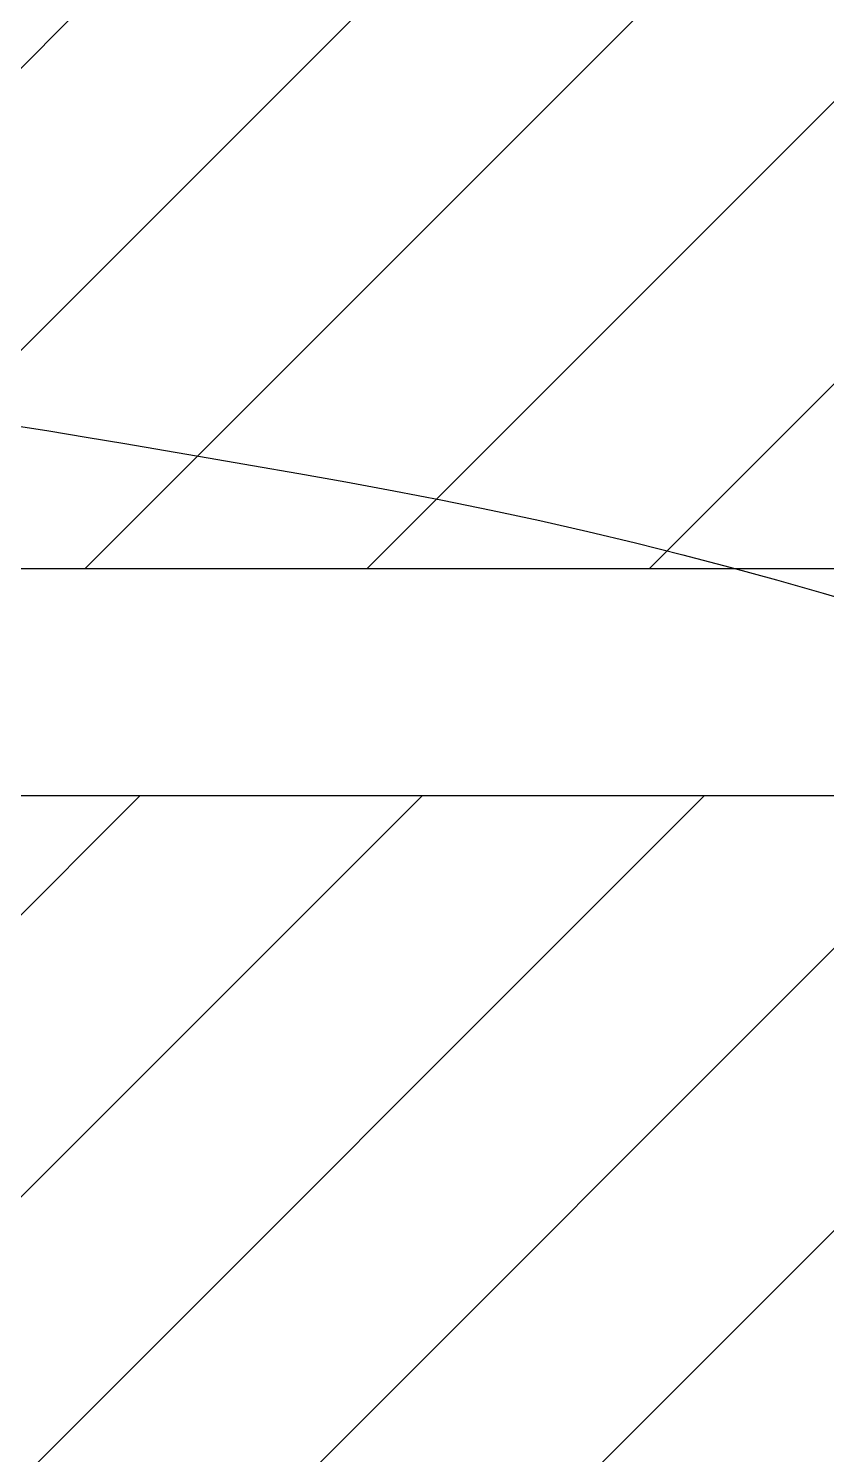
# Model space of a CAD drawing. Header units: metres. Extents: x 511779 to 512620, y 196282 to 196876.
# Drawn here: x 512552.4 to 512557.4, y 196388.38 to 196397.31 of the extents above; entities that cross this region are included whole.
import ezdxf

# ---------------------------------------------------------------- set-up
doc = ezdxf.new("R2010")
doc.units = ezdxf.units.M
doc.header["$MEASUREMENT"] = 0
doc.layers.get('0').update_dxf_attribs({"linetype": 'CONTINUOUS'})
doc.layers.add('GRID', color=7, linetype='CONTINUOUS')
doc.layers.add('KOP', color=7, linetype='CONTINUOUS')

msp = doc.modelspace()

# ---------------------------------------------------------------- hatches: boundary and pattern name
at = {"layer": 'KOP', "ltscale": 0.5}
h = msp.add_hatch(dxfattribs=at)
h.set_pattern_fill('ANSI31', color=1, scale=10, style=0)
h.set_pattern_definition([(45, (71.48764642782044, 0), (-0.8838834764831843, 0.8838834764831844), [])])
edge = h.paths.add_edge_path(flags=16)
edge.add_arc((512532.4233124773, 196433.4780518642), 3.056957776629637, 0, 360)
h.paths.add_polyline_path([(512523.8584816162, 196440.9503800698), (512543.8084816162, 196440.9503800698), (512543.8084816162, 196423.8503800698), (512523.8584816162, 196423.8503800698)])
h.paths.add_polyline_path([(512542.3834816162, 196440.9503800698), (512562.3334816162, 196440.9503800698), (512562.3334816162, 196423.8503800698), (512542.3834816162, 196423.8503800698)])
edge = h.paths.add_edge_path(flags=16)
edge.add_arc((512551.9547556879, 196433.4780518642), 3.056957776629637, 0, 360)
h.paths.add_polyline_path([(512560.9084816162, 196440.9503800698), (512580.8584816162, 196440.9503800698), (512580.8584816162, 196423.8503800698), (512560.9084816162, 196423.8503800698)])
edge = h.paths.add_edge_path(flags=16)
edge.add_arc((512570.1256127321, 196433.4780518642), 3.056957776629637, 0, 360)
h.paths.add_polyline_path([(512579.4334816162, 196425.2753800698), (512599.3834816162, 196425.2753800698), (512599.3834816162, 196408.1753800698), (512579.4334816162, 196408.1753800698)])
edge = h.paths.add_edge_path(flags=16)
edge.add_arc((512589.1438301366, 196417.6648362418), 3.056957776629637, 0, 360)
h.paths.add_polyline_path([(512560.9084816162, 196425.2753800698), (512580.8584816162, 196425.2753800698), (512580.8584816162, 196408.1753800698), (512560.9084816162, 196408.1753800698)])
h.paths.add_polyline_path([(512542.3834816162, 196425.2753800698), (512562.3334816162, 196425.2753800698), (512562.3334816162, 196408.1753800698), (512542.3834816162, 196408.1753800698)])
h.paths.add_polyline_path([(512523.8584816162, 196425.2753800698), (512543.8084816162, 196425.2753800698), (512543.8084816162, 196408.1753800698), (512523.8584816162, 196408.1753800698)])
h.paths.add_polyline_path([(512505.3334816162, 196425.2753800698), (512525.2834816162, 196425.2753800698), (512525.2834816162, 196408.1753800698), (512505.3334816162, 196408.1753800698)])
h.paths.add_polyline_path([(512523.8584816162, 196409.6003800698), (512543.8084816162, 196409.6003800698), (512543.8084816162, 196392.5003800698), (512523.8584816162, 196392.5003800698)])
h.paths.add_polyline_path([(512505.3334816162, 196409.6003800698), (512525.2834816162, 196409.6003800698), (512525.2834816162, 196392.5003800698), (512505.3334816162, 196392.5003800698)])
h.paths.add_polyline_path([(512542.3834816162, 196409.6003800698), (512562.3334816162, 196409.6003800698), (512562.3334816162, 196392.5003800698), (512542.3834816162, 196392.5003800698)])
h.paths.add_polyline_path([(512560.9084816162, 196409.6003800698), (512580.8584816162, 196409.6003800698), (512580.8584816162, 196392.5003800698), (512560.9084816162, 196392.5003800698)])
h.paths.add_polyline_path([(512579.4334816162, 196409.6003800698), (512599.3834816162, 196409.6003800698), (512599.3834816162, 196392.5003800698), (512579.4334816162, 196392.5003800698)])
h.paths.add_polyline_path([(512597.9584816162, 196393.9253800698), (512617.9084816162, 196393.9253800698), (512617.9084816162, 196376.8253800698), (512597.9584816162, 196376.8253800698)])
h.paths.add_polyline_path([(512579.4334816162, 196393.9253800698), (512599.3834816162, 196393.9253800698), (512599.3834816162, 196376.8253800698), (512579.4334816162, 196376.8253800698)])
h.paths.add_polyline_path([(512560.9084816162, 196393.9253800698), (512580.8584816162, 196393.9253800698), (512580.8584816162, 196376.8253800698), (512560.9084816162, 196376.8253800698)])
h.paths.add_polyline_path([(512542.3834816162, 196393.9253800698), (512562.3334816162, 196393.9253800698), (512562.3334816162, 196376.8253800698), (512542.3834816162, 196376.8253800698)])
h.paths.add_polyline_path([(512523.8584816162, 196393.9253800698), (512543.8084816162, 196393.9253800698), (512543.8084816162, 196376.8253800698), (512523.8584816162, 196376.8253800698)])
edge = h.paths.add_edge_path(flags=16)
edge.add_arc((512571.015476445, 196385.1874459698), 3.056957776629637, 0, 360)
edge = h.paths.add_edge_path(flags=16)
edge.add_arc((512551.7902022585, 196384.4810332218), 3.056957776629637, 0, 360)
edge = h.paths.add_edge_path(flags=16)
edge.add_arc((512532.9876566586, 196384.4810332218), 3.056957776629637, 0, 360)
edge = h.paths.add_edge_path(flags=16)
edge.add_arc((512533.8991902632, 196400.4207571687), 3.056957776629637, 0, 360)
edge = h.paths.add_edge_path(flags=16)
edge.add_arc((512514.3970986343, 196399.6911002335), 3.056957776629637, 0, 360)
edge = h.paths.add_edge_path(flags=16)
edge.add_arc((512515.1553478268, 196416.9260769553), 3.056957776629637, 0, 360)
edge = h.paths.add_edge_path(flags=16)
edge.add_arc((512533.5705415693, 196417.021041805), 3.056957776629637, 0, 360)
edge = h.paths.add_edge_path(flags=16)
edge.add_arc((512552.1483038872, 196417.1058428977), 3.056957776629637, 0, 360)
edge = h.paths.add_edge_path(flags=16)
edge.add_arc((512552.9491663512, 196400.5564671168), 3.056957776629637, 0, 360)
edge = h.paths.add_edge_path(flags=16)
edge.add_arc((512570.3513969104, 196400.5564671168), 3.056957776629637, 0, 360)
edge = h.paths.add_edge_path(flags=16)
edge.add_arc((512570.2938623375, 196416.8525121193), 3.056957776629637, 0, 360)
edge = h.paths.add_edge_path(flags=16)
edge.add_arc((512589.2652339239, 196401.2037743192), 3.056957776629637, 0, 360)
edge = h.paths.add_edge_path(flags=16)
edge.add_arc((512589.7984543237, 196384.8210215771), 3.056957776629637, 0, 360)
edge = h.paths.add_edge_path(flags=16)
edge.add_arc((512608.2133144493, 196384.9435886213), 3.056957776629637, 0, 360)

# ---------------------------------------------------------------- linework, layer by layer
at = {"color": 5, "linetype": 'Continuous', "lineweight": -3}
for points in [[(512542.3834816162, 196409.6003800698), (512562.3334816162, 196409.6003800698), (512562.3334816162, 196392.5003800698), (512542.3834816162, 196392.5003800698)], [(512542.3834816162, 196393.9253800698), (512562.3334816162, 196393.9253800698), (512562.3334816162, 196376.8253800698), (512542.3834816162, 196376.8253800698)]]:
    msp.add_lwpolyline(points, close=True, dxfattribs=at)
at = {"layer": 'GRID', "color": 42, "ltscale": 30}
msp.add_lwpolyline([(512552.2943213815, 196394.8214517783), (512552.5229433124, 196394.7860448407), (512552.7573346994, 196394.7477916081), (512553.0002015707, 196394.7069017327), (512553.2542499541, 196394.6635848669), (512553.5213763387, 196394.6179923272), (512553.8002390563, 196394.5700420887), (512554.0886868999, 196394.5195937912), (512554.3845686622, 196394.4665070741), (512554.6857331357, 196394.4106415773), (512554.9900291136, 196394.3518569403), (512555.2953053884, 196394.2900128027), (512555.5994107529, 196394.2249688043), (512555.9006336586, 196394.1566310752), (512556.1990211915, 196394.0850917085), (512556.4950600962, 196394.0104892879), (512556.7892371175, 196393.9329623969), (512557.0820389999, 196393.8526496193), (512557.3739524883, 196393.7696895387), (512557.6654643271, 196393.6842207386)], dxfattribs=at)

doc.saveas('drawing.dxf')
